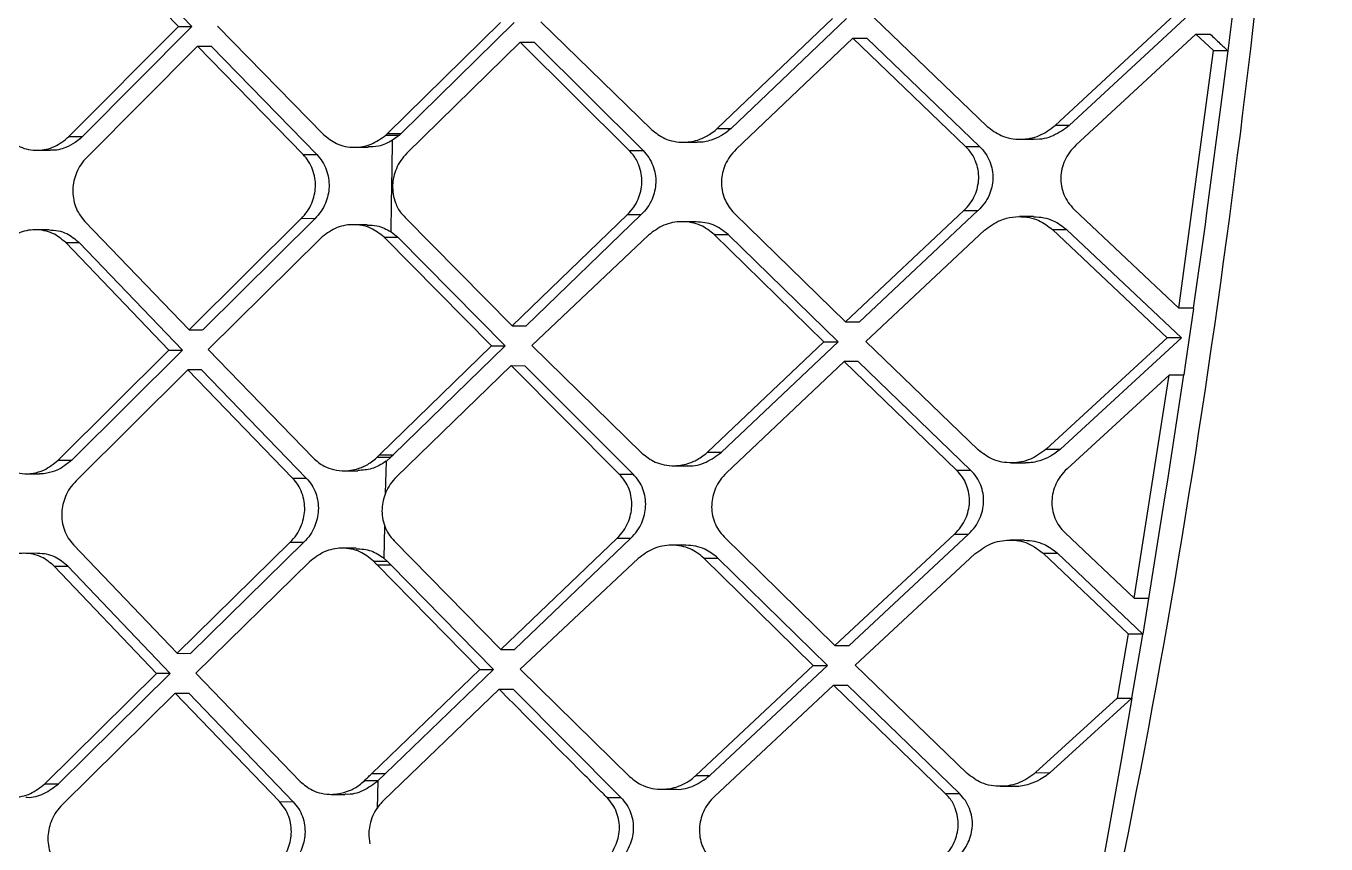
# Model space of a CAD drawing. Extents: x 939 to 1039, y 781 to 934.
# Drawn here: x 1028.65 to 1030.083, y 820.051 to 820.953 of the extents above; entities that cross this region are included whole.
import ezdxf

# ---------------------------------------------------------------- set-up
doc = ezdxf.new("R2010")
doc.units = 0
doc.header["$MEASUREMENT"] = 0
doc.layers.add('1', color=4, linetype='Continuous')

# ---------------------------------------------------------------- blocks, each defined once
blk = doc.blocks.new('Envoy')
at = {"layer": '1', "color": 3, "linetype": 'Continuous', "lineweight": 25}
for p, q in [((90.1639, 21.7785), (90.0493, 21.897)), ((90.0642, 21.8969), (90.1789, 21.7785)), ((91.3324, 21.841), (91.3216, 21.7518)), ((90.3945, 21.6603), (90.5193, 21.7829)), ((90.5344, 21.7829), (90.4096, 21.6603)), ((90.5638, 21.7835), (90.6858, 21.6647)), ((90.7581, 21.6659), (90.8854, 21.7874)), ((90.9008, 21.7874), (90.7735, 21.6659)), ((90.9313, 21.7879), (91.0558, 21.6683)), ((91.1308, 21.6692), (91.2629, 21.7918)), ((91.2787, 21.7918), (91.1464, 21.6691)), ((90.0432, 21.657), (90.1639, 21.7785)), ((90.1789, 21.7785), (90.0581, 21.657)), ((90.1639, 21.7785), (90.1789, 21.7785)), ((90.2072, 21.779), (90.324, 21.6594)), ((91.2861, 21.7701), (91.1537, 21.6474)), ((91.3055, 21.7519), (91.2861, 21.7701)), ((91.2861, 21.7701), (91.3019, 21.77)), ((90.185, 21.7568), (90.0629, 21.6341)), ((90.3015, 21.6372), (90.185, 21.7568)), ((90.185, 21.7568), (90.2, 21.7568)), ((90.2, 21.7568), (90.3166, 21.6371)), ((90.541, 21.7612), (90.4159, 21.6386)), ((90.541, 21.7612), (90.5562, 21.7612)), ((90.6611, 21.6416), (90.541, 21.7612)), ((90.5562, 21.7612), (90.6764, 21.6416)), ((90.7791, 21.643), (90.9078, 21.7656)), ((90.9078, 21.7656), (90.9233, 21.7656)), ((90.9078, 21.7656), (91.0321, 21.646)), ((91.0476, 21.646), (90.9233, 21.7656)), ((91.2674, 21.4677), (91.3055, 21.7519)), ((91.3055, 21.7519), (91.3213, 21.7519)), ((91.3213, 21.7518), (91.316, 21.7091)), ((91.316, 21.7091), (91.298, 21.5728)), ((90.7581, 21.6659), (90.7735, 21.6659)), ((91.1465, 21.6691), (91.1308, 21.6692)), ((90.0432, 21.657), (90.0581, 21.657)), ((90.3927, 21.6586), (90.3945, 21.6603)), ((90.3927, 21.6586), (90.4078, 21.6586)), ((90.3945, 21.6603), (90.4096, 21.6603)), ((90.4078, 21.6586), (90.4002, 21.6529)), ((90.4096, 21.6603), (90.4078, 21.6586)), ((91.0922, 21.6541), (91.1078, 21.6541)), ((90.0077, 21.642), (90.0226, 21.6419)), ((90.3015, 21.6372), (90.3165, 21.6371)), ((90.3581, 21.6452), (90.3732, 21.6452)), ((90.6611, 21.6416), (90.6764, 21.6416)), ((90.7207, 21.6508), (90.736, 21.6508)), ((91.0321, 21.646), (91.0476, 21.646)), ((90.1758, 21.4438), (90.2995, 21.5665)), ((90.3145, 21.5664), (90.1908, 21.4438)), ((90.3145, 21.5664), (90.2995, 21.5665)), ((90.4139, 21.5679), (90.5322, 21.4483)), ((90.5322, 21.4483), (90.6592, 21.5709)), ((90.6744, 21.5709), (90.5474, 21.4482)), ((90.6592, 21.5709), (90.6744, 21.5709)), ((90.7772, 21.5723), (90.8997, 21.4527)), ((90.8997, 21.4527), (91.0303, 21.5753)), ((91.0458, 21.5753), (90.9151, 21.4527)), ((91.0303, 21.5753), (91.0458, 21.5753)), ((91.1071, 21.5687), (91.0915, 21.5687)), ((91.152, 21.5767), (91.2674, 21.4677)), ((91.298, 21.5728), (91.2963, 21.5602)), ((90.0213, 21.5542), (90.0064, 21.5542)), ((90.0608, 21.5634), (90.1758, 21.4438)), ((90.3721, 21.5598), (90.357, 21.5598)), ((90.3985, 21.552), (90.4059, 21.546)), ((90.735, 21.5631), (90.7197, 21.5631)), ((90.9221, 21.431), (91.053, 21.5536)), ((91.128, 21.5545), (91.1436, 21.5544)), ((91.128, 21.5545), (91.2544, 21.4348)), ((91.1436, 21.5544), (91.2702, 21.4348)), ((91.2963, 21.5602), (91.2832, 21.4676)), ((90.0397, 21.54), (90.0546, 21.54)), ((90.1533, 21.4215), (90.0397, 21.54)), ((90.0546, 21.54), (90.1683, 21.4215)), ((90.3207, 21.5447), (90.1967, 21.4221)), ((90.3908, 21.546), (90.4059, 21.546)), ((90.4063, 21.5456), (90.3912, 21.5456)), ((90.5092, 21.426), (90.3912, 21.5456)), ((90.4063, 21.5456), (90.5244, 21.426)), ((90.6826, 21.5484), (90.5538, 21.4265)), ((90.755, 21.5489), (90.7703, 21.5489)), ((90.876, 21.4304), (90.755, 21.5489)), ((90.8915, 21.4304), (90.7703, 21.5489)), ((91.2832, 21.4677), (91.2674, 21.4677)), ((91.2835, 21.4675), (91.2747, 21.4073)), ((90.8997, 21.4527), (90.9151, 21.4527)), ((90.1758, 21.4438), (90.1907, 21.4438)), ((90.5322, 21.4483), (90.5474, 21.4482)), ((90.1967, 21.4221), (90.3126, 21.3025)), ((90.3859, 21.306), (90.5092, 21.426)), ((90.5244, 21.426), (90.401, 21.306)), ((90.5092, 21.426), (90.5244, 21.426)), ((90.5538, 21.4265), (90.6751, 21.3078)), ((90.7476, 21.309), (90.876, 21.4304)), ((90.763, 21.3089), (90.8915, 21.4304)), ((90.876, 21.4304), (90.8915, 21.4304)), ((91.0461, 21.3113), (90.9221, 21.431)), ((91.2544, 21.4348), (91.1212, 21.3122)), ((91.2702, 21.4348), (91.1369, 21.3122)), ((91.2702, 21.4348), (91.2544, 21.4348)), ((90.0315, 21.3001), (90.1533, 21.4215)), ((90.1683, 21.4215), (90.0464, 21.3001)), ((90.1533, 21.4215), (90.1683, 21.4215)), ((90.8984, 21.4087), (90.7684, 21.2861)), ((90.9138, 21.4087), (90.8984, 21.4087)), ((91.0221, 21.2891), (90.8984, 21.4087)), ((91.0377, 21.289), (90.9138, 21.4087)), ((90.1743, 21.3998), (90.051, 21.2772)), ((90.2899, 21.2802), (90.1743, 21.3998)), ((90.1893, 21.3998), (90.1743, 21.3998)), ((90.1893, 21.3998), (90.305, 21.2802)), ((90.5308, 21.4043), (90.4045, 21.2816)), ((90.6502, 21.2846), (90.5308, 21.4043)), ((90.5308, 21.4043), (90.546, 21.4042)), ((90.6655, 21.2846), (90.546, 21.4042)), ((91.2566, 21.3939), (91.1441, 21.2905)), ((91.218, 21.1476), (91.2566, 21.3939)), ((91.2724, 21.394), (91.2544, 21.2757)), ((91.2724, 21.3939), (91.2566, 21.3939)), ((91.2747, 21.4073), (91.2728, 21.3941)), ((90.7476, 21.309), (90.763, 21.3089)), ((91.1212, 21.3122), (91.1369, 21.3122)), ((90.0315, 21.3001), (90.0464, 21.3001)), ((90.3832, 21.3034), (90.3983, 21.3033)), ((90.3859, 21.306), (90.401, 21.306)), ((90.3925, 21.2636), (90.3933, 21.2988)), ((90.3984, 21.3033), (90.3933, 21.299)), ((90.4011, 21.306), (90.3983, 21.3033)), ((90.71, 21.2939), (90.7253, 21.2939)), ((91.0824, 21.2971), (91.0981, 21.2971)), ((89.9958, 21.285), (90.0107, 21.285)), ((90.2899, 21.2802), (90.305, 21.2802)), ((90.3467, 21.2883), (90.3618, 21.2883)), ((90.6502, 21.2846), (90.6655, 21.2846)), ((91.0221, 21.2891), (91.0377, 21.289)), ((91.2544, 21.2757), (91.2517, 21.2584)), ((91.2517, 21.2584), (91.2338, 21.1475)), ((90.3908, 21.1918), (90.3916, 21.227)), ((90.1624, 21.0869), (90.2873, 21.2095)), ((90.3023, 21.2095), (90.1774, 21.0868)), ((90.2873, 21.2095), (90.3023, 21.2095)), ((90.4019, 21.2109), (90.5195, 21.0913)), ((90.5195, 21.0913), (90.6477, 21.2139)), ((90.5348, 21.0913), (90.6631, 21.2139)), ((90.6477, 21.2139), (90.663, 21.2139)), ((90.766, 21.2154), (90.888, 21.0957)), ((90.888, 21.0957), (91.0198, 21.2184)), ((90.9036, 21.0957), (91.0354, 21.2183)), ((91.0198, 21.2184), (91.0354, 21.2183)), ((91.0968, 21.2117), (91.0812, 21.2117)), ((91.1419, 21.2198), (91.218, 21.1476)), ((90.0087, 21.1972), (89.9937, 21.1973)), ((90.0483, 21.2065), (90.1624, 21.0869)), ((90.3599, 21.2028), (90.3449, 21.2029)), ((90.7237, 21.2061), (90.7083, 21.2062)), ((90.9103, 21.074), (91.0424, 21.1966)), ((91.1177, 21.1975), (91.1334, 21.1975)), ((91.1177, 21.1975), (91.2115, 21.1084)), ((91.1334, 21.1975), (91.2275, 21.1082)), ((90.027, 21.1831), (90.0419, 21.183)), ((90.1397, 21.0646), (90.027, 21.1831)), ((90.1548, 21.0646), (90.0419, 21.183)), ((90.3084, 21.1878), (90.1832, 21.0651)), ((90.379, 21.1887), (90.3941, 21.1886)), ((90.4963, 21.069), (90.3831, 21.1844)), ((90.3832, 21.1844), (90.3983, 21.1844)), ((90.3908, 21.1917), (90.3941, 21.1887)), ((90.3942, 21.1886), (90.3983, 21.1844)), ((90.3983, 21.1844), (90.5116, 21.069)), ((90.6711, 21.1914), (90.541, 21.0696)), ((90.7436, 21.1919), (90.759, 21.1919)), ((90.8642, 21.0735), (90.7436, 21.1919)), ((90.8797, 21.0734), (90.759, 21.1919)), ((91.218, 21.1476), (91.2337, 21.1476)), ((91.2341, 21.1474), (91.2276, 21.1082)), ((91.2115, 21.1084), (91.1995, 21.0375)), ((91.2115, 21.1084), (91.2273, 21.1084)), ((91.2273, 21.1082), (91.2268, 21.1055)), ((90.888, 21.0957), (90.9036, 21.0957)), ((91.2268, 21.1055), (91.2153, 21.0375)), ((90.1624, 21.0869), (90.1774, 21.0868)), ((90.5195, 21.0913), (90.5348, 21.0913)), ((90.0167, 20.9431), (90.1397, 21.0646)), ((90.0317, 20.9431), (90.1548, 21.0646)), ((90.1547, 21.0646), (90.1397, 21.0646)), ((90.1832, 21.0651), (90.2983, 20.9455)), ((90.3772, 20.9542), (90.4963, 21.069)), ((90.5116, 21.069), (90.3924, 20.9542)), ((90.4963, 21.069), (90.5116, 21.069)), ((90.541, 21.0696), (90.6618, 20.9508)), ((90.7346, 20.952), (90.8642, 21.0735)), ((90.75, 20.952), (90.8797, 21.0734)), ((90.8642, 21.0735), (90.8797, 21.0734)), ((91.034, 20.9544), (90.9103, 21.074)), ((90.8864, 21.0517), (90.7553, 20.9291)), ((90.8864, 21.0517), (90.902, 21.0517)), ((91.0098, 20.9321), (90.8864, 21.0517)), ((91.0254, 20.9321), (90.902, 21.0517)), ((90.1605, 21.0429), (90.036, 20.9202)), ((90.2754, 20.9233), (90.1605, 21.0429)), ((90.1605, 21.0429), (90.1755, 21.0429)), ((90.1755, 21.0429), (90.2905, 20.9232)), ((90.5178, 21.0473), (90.3903, 20.9247)), ((90.5178, 21.0473), (90.533, 21.0473)), ((90.533, 21.0473), (90.652, 20.9277)), ((91.1994, 21.0375), (91.1094, 20.9553)), ((91.2154, 21.0376), (91.1252, 20.9552)), ((91.1995, 21.0375), (91.2152, 21.0374)), ((91.2156, 21.0373), (91.2037, 20.9692)), ((91.2037, 20.9692), (91.1872, 20.8766)), ((90.3772, 20.9542), (90.3923, 20.9542)), ((90.3924, 20.9542), (90.3844, 20.9465)), ((90.7346, 20.952), (90.75, 20.952)), ((91.1094, 20.9553), (91.1252, 20.9552)), ((90.0167, 20.9431), (90.0317, 20.9431)), ((90.3843, 20.9464), (90.3691, 20.9464)), ((90.3835, 20.9157), (90.3844, 20.9462)), ((90.6967, 20.9369), (90.7121, 20.9369)), ((91.0704, 20.9402), (91.0861, 20.9402)), ((90.2754, 20.9233), (90.2905, 20.9232)), ((90.3324, 20.9313), (90.3475, 20.9313)), ((90.6367, 20.9277), (90.652, 20.9277)), ((91.0098, 20.9321), (91.0254, 20.9321)), ((91.1872, 20.8766), (91.1825, 20.8507))]:
    blk.add_line(p, q, dxfattribs=at)
for points, knots in [([(91.0089, 26.2134), (91.0708, 25.9685), (91.1944, 25.4786), (91.3212, 24.7307), (91.4038, 23.9769), (91.4359, 23.219), (91.4171, 22.4608), (91.348, 21.706), (91.2347, 20.9564), (91.1202, 20.4646), (91.0629, 20.2187)], [0, 0, 0, 0, 0.125001, 0.250001, 0.375003, 0.499997, 0.624991, 0.749994, 0.874996, 1, 1, 1, 1]), ([(91.3019, 21.77), (91.3055, 21.7667), (91.312, 21.7606), (91.3184, 21.7546), (91.3213, 21.7519)], [0, 0, 0, 0, 0.56004, 1, 1, 1, 1]), ([(90.6858, 21.6647), (90.6905, 21.6611), (90.6979, 21.6552), (90.7106, 21.6514), (90.7236, 21.6502), (90.7372, 21.6527), (90.7485, 21.6582), (90.7546, 21.6627), (90.7574, 21.6651), (90.7581, 21.6658), (90.7581, 21.6659)], [0, 0, 0, 0, 0.221195, 0.353116, 0.499071, 0.712069, 0.866689, 0.962731, 0.996163, 1, 1, 1, 1]), ([(90.7735, 21.6659), (90.7699, 21.6629), (90.7632, 21.6575), (90.7507, 21.6525), (90.7416, 21.6504), (90.7364, 21.6509), (90.736, 21.6509)], [0, 0, 0, 0, 0.331527, 0.613081, 0.971448, 1, 1, 1, 1]), ([(91.0559, 21.6683), (91.0609, 21.6645), (91.0718, 21.6562), (91.0927, 21.6529), (91.114, 21.6566), (91.1252, 21.665), (91.1308, 21.6692)], [0, 0, 0, 0, 0.228216, 0.498816, 0.750314, 1, 1, 1, 1]), ([(91.1465, 21.6691), (91.1408, 21.665), (91.1295, 21.6568), (91.115, 21.6534), (91.108, 21.6541), (91.1078, 21.6541)], [0, 0, 0, 0, 0.492787, 0.987712, 1, 1, 1, 1]), ([(89.9747, 21.6558), (89.9793, 21.652), (89.9865, 21.6461), (89.9987, 21.6425), (90.0116, 21.6414), (90.0279, 21.6447), (90.0381, 21.6529), (90.0432, 21.657)], [0, 0, 0, 0, 0.234487, 0.363918, 0.501349, 0.750768, 1, 1, 1, 1]), ([(90.0581, 21.657), (90.0581, 21.657), (90.058, 21.6569), (90.0578, 21.6567), (90.0572, 21.6561), (90.0547, 21.6538), (90.049, 21.6494), (90.0384, 21.6441), (90.0287, 21.6414), (90.023, 21.642), (90.0226, 21.642)], [0, 0, 0, 0, 0.002414, 0.006506, 0.020327, 0.069541, 0.254624, 0.554965, 0.969913, 1, 1, 1, 1]), ([(90.324, 21.6594), (90.3286, 21.6557), (90.3385, 21.6476), (90.3575, 21.6441), (90.377, 21.6473), (90.3875, 21.6548), (90.3927, 21.6586)], [0, 0, 0, 0, 0.233954, 0.500875, 0.75114, 1, 1, 1, 1]), ([(90.4002, 21.6529), (90.3951, 21.6502), (90.3865, 21.6457), (90.377, 21.6458), (90.3732, 21.6458)], [0, 0, 0, 0, 0.595531, 1, 1, 1, 1]), ([(90.3985, 21.552), (90.3988, 21.5688), (90.3993, 21.6025), (90.3999, 21.6361), (90.4002, 21.6529)], [0, 0, 0, 0, 0.500055, 1, 1, 1, 1]), ([(90.2995, 21.5664), (90.3018, 21.5691), (90.3064, 21.5742), (90.3126, 21.5859), (90.3155, 21.5987), (90.3148, 21.6114), (90.3122, 21.6208), (90.3079, 21.6297), (90.3037, 21.6347), (90.3015, 21.6372)], [0, 0, 0, 0, 0.135625, 0.263986, 0.498908, 0.621006, 0.74511, 0.871307, 1, 1, 1, 1]), ([(90.3166, 21.6371), (90.3187, 21.6347), (90.323, 21.6297), (90.3273, 21.6208), (90.3298, 21.6114), (90.3306, 21.5987), (90.3277, 21.5859), (90.3215, 21.5742), (90.3169, 21.5691), (90.3145, 21.5664)], [0, 0, 0, 0, 0.128646, 0.254738, 0.378725, 0.501112, 0.735987, 0.864361, 1, 1, 1, 1]), ([(90.4159, 21.6386), (90.4135, 21.636), (90.4089, 21.6309), (90.4027, 21.6192), (90.3997, 21.6062), (90.4005, 21.5934), (90.4035, 21.5828), (90.4079, 21.5741), (90.4124, 21.5694), (90.4139, 21.5679)], [0, 0, 0, 0, 0.134821, 0.263046, 0.499681, 0.625012, 0.749704, 0.916933, 1, 1, 1, 1]), ([(90.6592, 21.5709), (90.6616, 21.5735), (90.6663, 21.5786), (90.6727, 21.5903), (90.6757, 21.6033), (90.6748, 21.6161), (90.6717, 21.6266), (90.6672, 21.6354), (90.6626, 21.64), (90.6611, 21.6416)], [0, 0, 0, 0, 0.135876, 0.264496, 0.500332, 0.624793, 0.749751, 0.916262, 1, 1, 1, 1]), ([(90.6764, 21.6416), (90.6786, 21.6391), (90.683, 21.6342), (90.6875, 21.6253), (90.6901, 21.6159), (90.691, 21.6032), (90.688, 21.5903), (90.6816, 21.5786), (90.6769, 21.5735), (90.6744, 21.5709)], [0, 0, 0, 0, 0.12919, 0.255137, 0.378357, 0.499516, 0.73546, 0.864083, 1, 1, 1, 1]), ([(90.7791, 21.643), (90.7766, 21.6404), (90.7719, 21.6353), (90.7655, 21.6237), (90.7624, 21.6107), (90.7634, 21.5978), (90.7667, 21.5859), (90.7721, 21.5777), (90.7764, 21.5729), (90.7771, 21.5724), (90.7772, 21.5723)], [0, 0, 0, 0, 0.135008, 0.263308, 0.500411, 0.625478, 0.750309, 0.967537, 0.996278, 1, 1, 1, 1]), ([(91.0303, 21.5753), (91.0328, 21.5779), (91.0376, 21.583), (91.0441, 21.5947), (91.0472, 21.6077), (91.0463, 21.6206), (91.0431, 21.631), (91.0384, 21.6398), (91.0337, 21.6444), (91.0321, 21.646)], [0, 0, 0, 0, 0.135894, 0.264588, 0.500937, 0.624932, 0.749822, 0.912924, 1, 1, 1, 1]), ([(91.0476, 21.646), (91.0499, 21.6435), (91.0545, 21.6386), (91.0591, 21.6297), (91.0618, 21.6203), (91.0628, 21.6075), (91.0597, 21.5947), (91.0532, 21.583), (91.0483, 21.5779), (91.0459, 21.5753)], [0, 0, 0, 0, 0.130065, 0.256087, 0.378819, 0.499203, 0.735434, 0.864043, 1, 1, 1, 1]), ([(91.1537, 21.6474), (91.1512, 21.6449), (91.1464, 21.6398), (91.1413, 21.6308), (91.1382, 21.6215), (91.1369, 21.612), (91.1377, 21.6024), (91.1404, 21.593), (91.1451, 21.5841), (91.1497, 21.5792), (91.152, 21.5767)], [0, 0, 0, 0, 0.135087, 0.263282, 0.385056, 0.50113, 0.62201, 0.744924, 0.870675, 1, 1, 1, 1]), ([(90.0629, 21.6341), (90.0605, 21.6315), (90.056, 21.6264), (90.0499, 21.6147), (90.047, 21.6019), (90.0478, 21.5891), (90.0503, 21.5796), (90.0545, 21.5708), (90.0587, 21.5659), (90.0608, 21.5634)], [0, 0, 0, 0, 0.134844, 0.2629, 0.498474, 0.622333, 0.746993, 0.87277, 1, 1, 1, 1]), ([(91.053, 21.5536), (91.0585, 21.5578), (91.0661, 21.5635), (91.0793, 21.5676), (91.0902, 21.5692), (91.1023, 21.568), (91.1155, 21.5641), (91.1232, 21.5582), (91.128, 21.5545)], [0, 0, 0, 0, 0.249713, 0.338258, 0.500881, 0.648111, 0.780409, 1, 1, 1, 1]), ([(91.1071, 21.5686), (91.1109, 21.5684), (91.1183, 21.568), (91.1312, 21.5639), (91.1389, 21.5581), (91.1436, 21.5544)], [0, 0, 0, 0, 0.2849662, 0.5574103, 1, 1, 1, 1]), ([(90.0397, 21.54), (90.0351, 21.5439), (90.028, 21.5498), (90.0158, 21.5536), (90.0029, 21.5548), (89.9866, 21.5517), (89.9763, 21.5435), (89.9712, 21.5395)], [0, 0, 0, 0, 0.233299, 0.363047, 0.501435, 0.750863, 1, 1, 1, 1]), ([(90.0213, 21.5541), (90.0246, 21.5539), (90.0313, 21.5536), (90.0432, 21.5496), (90.0502, 21.5437), (90.0546, 21.54)], [0, 0, 0, 0, 0.274135, 0.541934, 1, 1, 1, 1]), ([(90.3908, 21.546), (90.3861, 21.5498), (90.3787, 21.5557), (90.3662, 21.5593), (90.353, 21.5604), (90.3362, 21.5571), (90.3259, 21.5488), (90.3207, 21.5447)], [0, 0, 0, 0, 0.231304, 0.361627, 0.501599, 0.751151, 1, 1, 1, 1]), ([(90.372, 21.5592), (90.3757, 21.5592), (90.3851, 21.5593), (90.3934, 21.5548), (90.3985, 21.552)], [0, 0, 0, 0, 0.389746, 1, 1, 1, 1]), ([(90.755, 21.5489), (90.7502, 21.5527), (90.7427, 21.5587), (90.7299, 21.5624), (90.7162, 21.5637), (90.6989, 21.5606), (90.688, 21.5524), (90.6826, 21.5484)], [0, 0, 0, 0, 0.228697, 0.359044, 0.499946, 0.750585, 1, 1, 1, 1]), ([(90.7703, 21.5489), (90.765, 21.5531), (90.7546, 21.5613), (90.7415, 21.5624), (90.735, 21.563)], [0, 0, 0, 0, 0.507545, 1, 1, 1, 1]), ([(90.3908, 21.546), (90.3909, 21.546), (90.391, 21.5458), (90.3911, 21.5457), (90.3912, 21.5456)], [0, 0, 0, 0, 0.561363, 1, 1, 1, 1]), ([(90.6751, 21.3078), (90.6798, 21.3041), (90.6873, 21.2982), (90.7, 21.2945), (90.713, 21.2933), (90.7267, 21.2958), (90.738, 21.3014), (90.7441, 21.3058), (90.7467, 21.3081), (90.7474, 21.3087), (90.7476, 21.3089), (90.7476, 21.309)], [0, 0, 0, 0, 0.222611, 0.354089, 0.498908, 0.713929, 0.869337, 0.964709, 0.989893, 0.998872, 1, 1, 1, 1]), ([(90.7253, 21.294), (90.7257, 21.2939), (90.7327, 21.2933), (90.7467, 21.2968), (90.7576, 21.3049), (90.763, 21.3089)], [0, 0, 0, 0, 0.029675, 0.514863, 1, 1, 1, 1]), ([(91.1212, 21.3122), (91.1156, 21.308), (91.1043, 21.2997), (91.0829, 21.2959), (91.062, 21.2992), (91.0511, 21.3075), (91.0461, 21.3113)], [0, 0, 0, 0, 0.250811, 0.501494, 0.77126, 1, 1, 1, 1]), ([(91.1369, 21.3122), (91.1331, 21.3092), (91.1261, 21.3037), (91.1131, 21.2988), (91.1037, 21.2967), (91.0984, 21.2972), (91.0981, 21.2972)], [0, 0, 0, 0, 0.337009, 0.619089, 0.976501, 1, 1, 1, 1]), ([(89.963, 21.2989), (89.9675, 21.2951), (89.9745, 21.2892), (89.9867, 21.2856), (89.9957, 21.2847), (90.0055, 21.2857), (90.0179, 21.2891), (90.0264, 21.296), (90.0315, 21.3001)], [0, 0, 0, 0, 0.228624, 0.359381, 0.500905, 0.588022, 0.750957, 1, 1, 1, 1]), ([(90.0464, 21.3001), (90.0413, 21.2959), (90.0328, 21.289), (90.0203, 21.2858), (90.0137, 21.2848), (90.011, 21.285), (90.0107, 21.2851)], [0, 0, 0, 0, 0.488198, 0.794542, 0.97673, 1, 1, 1, 1]), ([(90.3126, 21.3025), (90.3165, 21.2991), (90.3231, 21.2935), (90.3356, 21.2891), (90.3491, 21.2876), (90.3631, 21.2903), (90.3741, 21.2959), (90.38, 21.3003), (90.3824, 21.3026), (90.383, 21.3031), (90.3832, 21.3033), (90.3832, 21.3033), (90.3832, 21.3033), (90.3832, 21.3033)], [0, 0, 0, 0, 0.19553, 0.334546, 0.501086, 0.718257, 0.873999, 0.96799, 0.991742, 0.997817, 0.999361, 0.999918, 1, 1, 1, 1]), ([(90.3932, 21.2989), (90.388, 21.2956), (90.3782, 21.2895), (90.367, 21.2889), (90.3617, 21.2886)], [0, 0, 0, 0, 0.534481, 1, 1, 1, 1]), ([(90.3832, 21.3034), (90.3837, 21.3039), (90.3846, 21.3047), (90.3856, 21.3056), (90.3859, 21.306)], [0, 0, 0, 0, 0.5595175, 1, 1, 1, 1]), ([(90.2873, 21.2095), (90.2897, 21.2121), (90.2944, 21.2173), (90.3006, 21.229), (90.3037, 21.2417), (90.303, 21.2544), (90.3005, 21.2639), (90.2963, 21.2728), (90.2921, 21.2777), (90.2899, 21.2802)], [0, 0, 0, 0, 0.136516, 0.265199, 0.49898, 0.621595, 0.745919, 0.871905, 1, 1, 1, 1]), ([(90.305, 21.2802), (90.3071, 21.2777), (90.3114, 21.2728), (90.3156, 21.2639), (90.3181, 21.2544), (90.3187, 21.2417), (90.3157, 21.2289), (90.3094, 21.2173), (90.3048, 21.2121), (90.3024, 21.2095)], [0, 0, 0, 0, 0.128128, 0.254083, 0.3783, 0.501496, 0.73504, 0.863579, 1, 1, 1, 1]), ([(90.4045, 21.2816), (90.4021, 21.279), (90.3974, 21.2739), (90.3911, 21.2622), (90.388, 21.2494), (90.3888, 21.2366), (90.3913, 21.2271), (90.3955, 21.2183), (90.3998, 21.2134), (90.4019, 21.2109)], [0, 0, 0, 0, 0.135693, 0.264202, 0.499864, 0.623418, 0.747653, 0.873023, 1, 1, 1, 1]), ([(90.6477, 21.2139), (90.6502, 21.2166), (90.655, 21.2217), (90.6614, 21.2334), (90.6645, 21.2462), (90.6638, 21.2589), (90.6612, 21.2683), (90.6568, 21.2772), (90.6524, 21.2822), (90.6502, 21.2846)], [0, 0, 0, 0, 0.136667, 0.265616, 0.500681, 0.622113, 0.745526, 0.871307, 1, 1, 1, 1]), ([(90.6631, 21.2139), (90.6655, 21.2165), (90.6703, 21.2217), (90.6767, 21.2333), (90.6798, 21.2462), (90.6791, 21.2589), (90.6765, 21.2683), (90.6721, 21.2772), (90.6677, 21.2821), (90.6655, 21.2846)], [0, 0, 0, 0, 0.136587, 0.265408, 0.500186, 0.621968, 0.74548, 0.871286, 1, 1, 1, 1]), ([(90.7684, 21.2861), (90.766, 21.2835), (90.7612, 21.2784), (90.7547, 21.2667), (90.7516, 21.2538), (90.7524, 21.241), (90.755, 21.2316), (90.7594, 21.2227), (90.7638, 21.2178), (90.766, 21.2154)], [0, 0, 0, 0, 0.135613, 0.26415, 0.50035, 0.62281, 0.746453, 0.871962, 1, 1, 1, 1]), ([(91.0198, 21.2184), (91.0224, 21.221), (91.0272, 21.2261), (91.0338, 21.2377), (91.037, 21.2506), (91.0362, 21.2633), (91.0335, 21.2727), (91.0289, 21.2817), (91.0244, 21.2866), (91.0221, 21.2891)], [0, 0, 0, 0, 0.136587, 0.265508, 0.501103, 0.621619, 0.744537, 0.870405, 1, 1, 1, 1]), ([(91.0354, 21.2183), (91.0379, 21.221), (91.0428, 21.226), (91.0494, 21.2377), (91.0526, 21.2505), (91.0518, 21.2633), (91.0491, 21.2727), (91.0445, 21.2816), (91.04, 21.2866), (91.0377, 21.289)], [0, 0, 0, 0, 0.136527, 0.265316, 0.500663, 0.621528, 0.744471, 0.870388, 1, 1, 1, 1]), ([(91.1441, 21.2905), (91.1415, 21.2879), (91.1367, 21.2828), (91.13, 21.2712), (91.1268, 21.2583), (91.1277, 21.2455), (91.1304, 21.236), (91.135, 21.2271), (91.1396, 21.2222), (91.1419, 21.2198)], [0, 0, 0, 0, 0.135905, 0.264504, 0.500855, 0.622142, 0.745217, 0.870889, 1, 1, 1, 1]), ([(90.051, 21.2772), (90.0486, 21.2745), (90.044, 21.2694), (90.0379, 21.2577), (90.0349, 21.2449), (90.0355, 21.2322), (90.0379, 21.2227), (90.0421, 21.2138), (90.0462, 21.2089), (90.0483, 21.2065)], [0, 0, 0, 0, 0.135825, 0.26423, 0.49839, 0.623075, 0.747989, 0.87347, 1, 1, 1, 1]), ([(91.0424, 21.1966), (91.0481, 21.2008), (91.0594, 21.2092), (91.0804, 21.2129), (91.1013, 21.2098), (91.1123, 21.2015), (91.1177, 21.1975)], [0, 0, 0, 0, 0.250547, 0.501365, 0.758399, 1, 1, 1, 1]), ([(91.0968, 21.2116), (91.1007, 21.2114), (91.1081, 21.211), (91.121, 21.2069), (91.1286, 21.2011), (91.1334, 21.1975)], [0, 0, 0, 0, 0.289183, 0.558913, 1, 1, 1, 1]), ([(90.027, 21.1831), (90.0225, 21.1868), (90.0155, 21.1928), (90.0034, 21.1966), (89.9945, 21.1975), (89.9846, 21.1967), (89.9721, 21.1934), (89.9636, 21.1866), (89.9585, 21.1825)], [0, 0, 0, 0, 0.2276, 0.358618, 0.50097, 0.585553, 0.751022, 1, 1, 1, 1]), ([(90.0419, 21.183), (90.0375, 21.1868), (90.0304, 21.1927), (90.0186, 21.1966), (90.012, 21.197), (90.0087, 21.1972)], [0, 0, 0, 0, 0.463579, 0.730418, 1, 1, 1, 1]), ([(90.379, 21.1887), (90.3743, 21.1925), (90.3669, 21.1986), (90.3544, 21.2023), (90.341, 21.2035), (90.3242, 21.2002), (90.3136, 21.1919), (90.3084, 21.1878)], [0, 0, 0, 0, 0.232887, 0.362818, 0.501699, 0.75106, 1, 1, 1, 1]), ([(90.3599, 21.2023), (90.3657, 21.202), (90.3769, 21.2015), (90.3862, 21.1949), (90.3908, 21.1918)], [0, 0, 0, 0, 0.51117, 1, 1, 1, 1]), ([(90.7436, 21.1919), (90.7388, 21.1958), (90.7313, 21.2018), (90.7185, 21.2055), (90.7048, 21.2068), (90.6874, 21.2037), (90.6765, 21.1955), (90.6711, 21.1914)], [0, 0, 0, 0, 0.229651, 0.359664, 0.499714, 0.75035, 1, 1, 1, 1]), ([(90.759, 21.1919), (90.7544, 21.1956), (90.7469, 21.2015), (90.7344, 21.2055), (90.7273, 21.2059), (90.7237, 21.2061)], [0, 0, 0, 0, 0.451584, 0.720607, 1, 1, 1, 1]), ([(90.3832, 21.1844), (90.3824, 21.1852), (90.381, 21.1866), (90.3796, 21.188), (90.379, 21.1887)], [0, 0, 0, 0, 0.560256, 1, 1, 1, 1]), ([(90.6367, 20.9277), (90.6356, 20.9288), (90.6325, 20.9319), (90.6226, 20.9418), (90.6039, 20.9605), (90.5673, 20.9973), (90.5376, 21.0273), (90.5178, 21.0473)], [0, 0, 0, 0, 0.027621, 0.07822, 0.248431, 0.497809, 1, 1, 1, 1]), ([(90.3691, 20.9464), (90.3706, 20.9479), (90.3733, 20.9505), (90.376, 20.9531), (90.3772, 20.9542)], [0, 0, 0, 0, 0.560033, 1, 1, 1, 1]), ([(90.6618, 20.9508), (90.6665, 20.9471), (90.674, 20.9412), (90.6868, 20.9375), (90.6999, 20.9364), (90.7136, 20.9389), (90.725, 20.9445), (90.7311, 20.9489), (90.7337, 20.9512), (90.7343, 20.9518), (90.7345, 20.9519), (90.7346, 20.952), (90.7346, 20.952)], [0, 0, 0, 0, 0.223607, 0.354772, 0.498703, 0.715865, 0.871955, 0.966739, 0.991061, 0.997487, 0.999729, 1, 1, 1, 1]), ([(90.7121, 20.937), (90.7125, 20.937), (90.7195, 20.9363), (90.7336, 20.9399), (90.7445, 20.9479), (90.75, 20.952)], [0, 0, 0, 0, 0.030475, 0.514947, 1, 1, 1, 1]), ([(91.1094, 20.9553), (91.1038, 20.9511), (91.0924, 20.9428), (91.0709, 20.939), (91.05, 20.9422), (91.039, 20.9505), (91.034, 20.9544)], [0, 0, 0, 0, 0.251111, 0.501849, 0.770887, 1, 1, 1, 1]), ([(91.1252, 20.9552), (91.1238, 20.9541), (91.1203, 20.9511), (91.1128, 20.9464), (91.1015, 20.9418), (91.0919, 20.9397), (91.0864, 20.9402), (91.0861, 20.9403)], [0, 0, 0, 0, 0.121903, 0.325342, 0.609953, 0.975846, 1, 1, 1, 1]), ([(89.9481, 20.9419), (89.9526, 20.9382), (89.9597, 20.9323), (89.9718, 20.9286), (89.9848, 20.9275), (90.0013, 20.9308), (90.0116, 20.939), (90.0167, 20.9431)], [0, 0, 0, 0, 0.230527, 0.360965, 0.501358, 0.750568, 1, 1, 1, 1]), ([(89.9958, 20.9282), (89.9962, 20.9281), (90.0029, 20.9275), (90.0163, 20.9311), (90.0265, 20.9391), (90.0317, 20.9431)], [0, 0, 0, 0, 0.032728, 0.51623, 1, 1, 1, 1]), ([(90.2983, 20.9455), (90.3026, 20.9419), (90.3096, 20.9361), (90.3221, 20.932), (90.3303, 20.9312), (90.3365, 20.9314), (90.3429, 20.9322), (90.3525, 20.9349), (90.3623, 20.9403), (90.3673, 20.9447), (90.3691, 20.9464)], [0, 0, 0, 0, 0.213324, 0.347763, 0.500766, 0.531616, 0.583577, 0.750404, 0.906488, 1, 1, 1, 1]), ([(90.3843, 20.9464), (90.3789, 20.9423), (90.3683, 20.9343), (90.3546, 20.9307), (90.3478, 20.9314), (90.3475, 20.9314)], [0, 0, 0, 0, 0.487175, 0.973662, 1, 1, 1, 1]), ([(90.036, 20.9202), (90.0336, 20.9176), (90.029, 20.9124), (90.0227, 20.9008), (90.0196, 20.888), (90.0202, 20.8752), (90.0225, 20.8657), (90.0266, 20.8569), (90.0306, 20.852), (90.0327, 20.8495)], [0, 0, 0, 0, 0.136852, 0.265603, 0.498415, 0.62384, 0.748969, 0.874221, 1, 1, 1, 1]), ([(90.2722, 20.8526), (90.2746, 20.8552), (90.2794, 20.8604), (90.2857, 20.872), (90.2889, 20.8848), (90.2883, 20.8975), (90.2859, 20.907), (90.2817, 20.9159), (90.2775, 20.9208), (90.2754, 20.9233)], [0, 0, 0, 0, 0.137422, 0.266444, 0.499172, 0.622204, 0.746719, 0.87249, 1, 1, 1, 1]), ([(90.2905, 20.9232), (90.2926, 20.9208), (90.2968, 20.9159), (90.301, 20.907), (90.3034, 20.8975), (90.304, 20.8848), (90.3008, 20.872), (90.2945, 20.8603), (90.2897, 20.8552), (90.2873, 20.8525)], [0, 0, 0, 0, 0.127399, 0.253034, 0.377346, 0.500968, 0.73357, 0.862582, 1, 1, 1, 1]), ([(90.3903, 20.9247), (90.3862, 20.9202), (90.3798, 20.9129), (90.3768, 20.9037), (90.3757, 20.9002)], [0, 0, 0, 0, 0.6232194, 1, 1, 1, 1]), ([(90.6337, 20.857), (90.6362, 20.8596), (90.641, 20.8648), (90.6475, 20.8764), (90.6508, 20.8893), (90.6501, 20.9021), (90.6475, 20.9116), (90.6431, 20.9204), (90.6388, 20.9253), (90.6367, 20.9277)], [0, 0, 0, 0, 0.137345, 0.26656, 0.50083, 0.625296, 0.749766, 0.874454, 1, 1, 1, 1]), ([(90.652, 20.9277), (90.6542, 20.9252), (90.6586, 20.9203), (90.6629, 20.9114), (90.6654, 20.902), (90.6661, 20.8892), (90.6629, 20.8764), (90.6564, 20.8647), (90.6516, 20.8596), (90.6491, 20.857)], [0, 0, 0, 0, 0.128103, 0.253537, 0.376912, 0.498943, 0.733426, 0.862642, 1, 1, 1, 1]), ([(90.7553, 20.9291), (90.7528, 20.9265), (90.7479, 20.9214), (90.7414, 20.9098), (90.7381, 20.8968), (90.7389, 20.884), (90.7421, 20.872), (90.7473, 20.8638), (90.7516, 20.859), (90.7523, 20.8585), (90.7524, 20.8584)], [0, 0, 0, 0, 0.136425, 0.265284, 0.500933, 0.626368, 0.750821, 0.967971, 0.996415, 1, 1, 1, 1]), ([(91.0071, 20.8614), (91.0097, 20.864), (91.0146, 20.8691), (91.0213, 20.8808), (91.0246, 20.8937), (91.0238, 20.9066), (91.0207, 20.9171), (91.0161, 20.9259), (91.0114, 20.9305), (91.0098, 20.9321)], [0, 0, 0, 0, 0.13715, 0.266374, 0.501696, 0.625824, 0.750392, 0.914073, 1, 1, 1, 1]), ([(91.0228, 20.8614), (91.0253, 20.864), (91.0302, 20.8691), (91.0369, 20.8807), (91.0402, 20.8936), (91.0394, 20.9063), (91.0368, 20.9158), (91.0322, 20.9247), (91.0277, 20.9296), (91.0255, 20.9321)], [0, 0, 0, 0, 0.137111, 0.26622, 0.501068, 0.6222, 0.745131, 0.870828, 1, 1, 1, 1]), ([(90.3757, 20.9002), (90.3749, 20.8963), (90.3732, 20.8884), (90.3744, 20.8805), (90.375, 20.8766)], [0, 0, 0, 0, 0.501641, 1, 1, 1, 1])]:
    blk.add_open_spline(points, degree=3, knots=knots, dxfattribs=at)

msp = doc.modelspace()

# ---------------------------------------------------------------- block references
at = {"layer": '1'}
msp.add_blockref('Envoy', (938.6538, 799.1744), dxfattribs=at)

doc.saveas('drawing.dxf')
